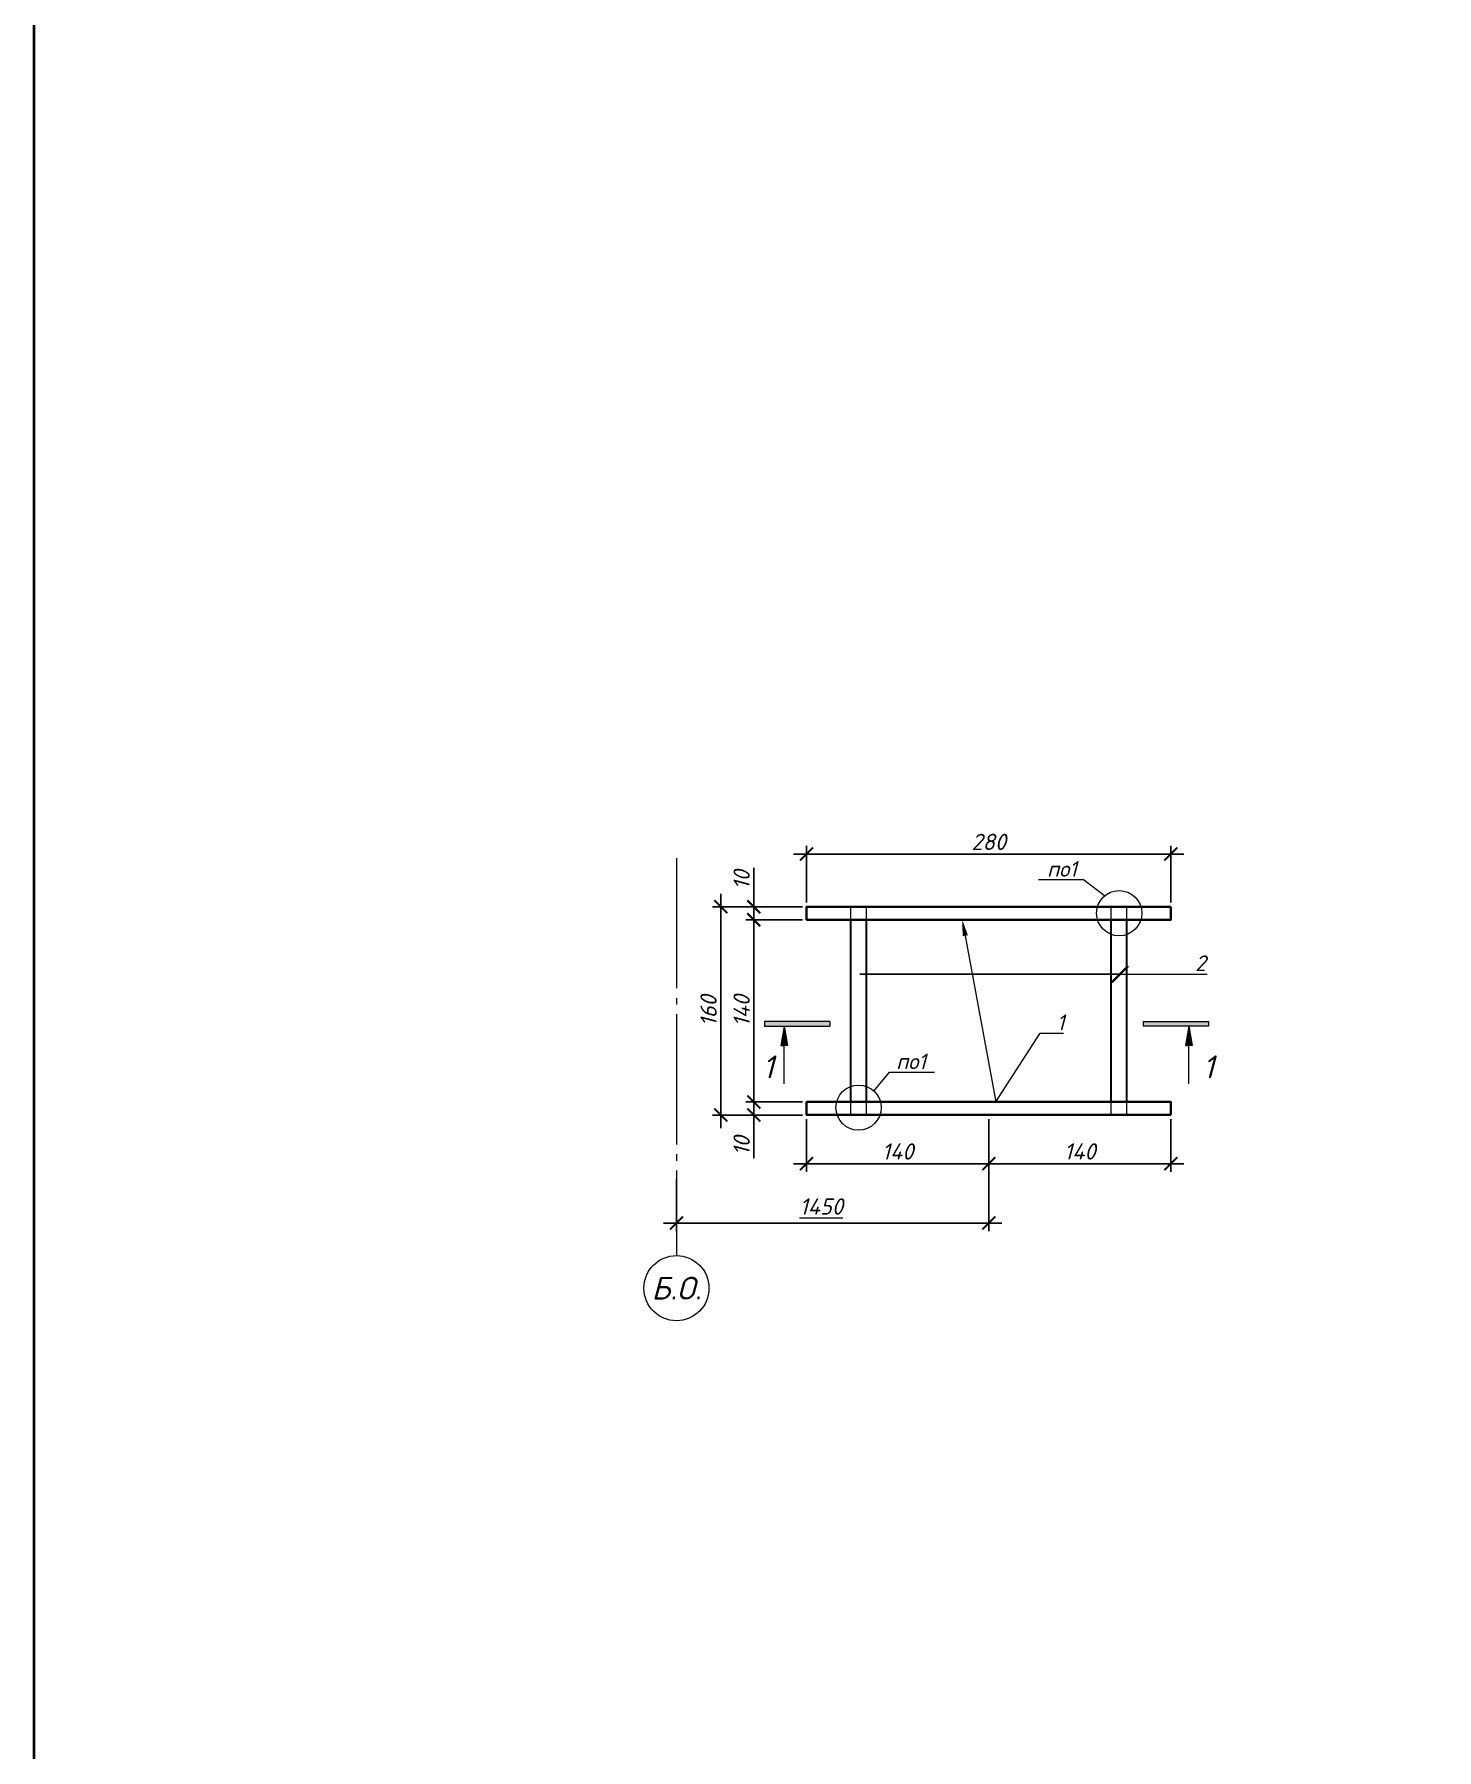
# Model space of a CAD drawing. Header units: millimetres. Extents: x -1807136 to 209800, y 0 to 410608.
# Drawn here: x 18513 to 19590, y 58075 to 59393 of the extents above; entities that cross this region are included whole.
import ezdxf
from ezdxf import colors
from ezdxf.entities.mleader import LeaderData, LeaderLine
from ezdxf.enums import TextEntityAlignment as Align
from ezdxf.math import Vec2, Vec3

# ---------------------------------------------------------------- set-up
doc = ezdxf.new("R2010")
doc.units = ezdxf.units.MM
doc.header["$PDMODE"] = 3
doc.linetypes.add('GOST2.303 5', pattern=[24, 20, -1.5, 1, -1.5])
doc.layers.get('0').update_dxf_attribs({"lineweight": 5})
doc.layers.get('Defpoints').update_dxf_attribs({"lineweight": 0})
for name, color, linetype, lineweight in [('!!!Металл разрез', 7, 'Continuous', 35), ('#Dimensions', 7, 'Continuous', 9), ('#Арматура', 152, 'Continuous', 30), ('#Оси', 7, 'Continuous', 9), ('k_ Размеры', 7, 'Continuous', 15)]:
    doc.layers.add(name, color=color, linetype=linetype, lineweight=lineweight)
doc.styles.add('GOST 2.304', font='isocpeui.ttf')
doc.styles.add('STEP PR', font='isocpeui.ttf')
doc.dimstyles.new('SPDS', dxfattribs={"dimscale": 10, "dimtxt": 2.5, "dimasz": 2, "dimexe": 1.25, "dimexo": 0.625, "dimtad": 1, "dimdec": 0, "dimrnd": 0.001, "dimtxsty": 'STEP PR', "dimblk": 'ARCHTICK', "dimcen": 2.5, "dimdle": 2, "dimclrd": 256, "dimclre": 256, "dimclrt": 7, "dimadec": 0, "dimazin": 2, "dimtfac": 0.75, "dimtdec": 0, "dimtmove": 1, "dimatfit": 3, "dimfxl": 1, "dimtolj": 1, "dimarcsym": 1})

# ---------------------------------------------------------------- blocks, each defined once
blk = doc.blocks.new('_ArchTick')
at = {"color": 0, "linetype": 'ByBlock', "const_width": 0.15}
blk.add_lwpolyline([(-0.5, -0.5), (0.5, 0.5)], dxfattribs=at)
blk = doc.blocks.new('*D150')
at = {"layer": '#Dimensions', "lineweight": -2, "transparency": 16777216}
for p, q in [((19065.4, 58552.7), (19065.4, 58582.7)), ((19102.9, 58572.7), (19059.2, 58572.7)), ((19102.9, 58562.7), (19059.2, 58562.7)), ((19065.4, 58529.5), (19065.4, 58562.7))]:
    blk.add_line(p, q, dxfattribs=at)
at = {"layer": 'Defpoints', "color": 0, "transparency": 16777216}
for p in [(19065.4, 58572.7), (19106, 58572.7), (19106, 58562.7)]:
    blk.add_point(p, dxfattribs=at)
at = {"layer": '#Dimensions', "lineweight": -2, "transparency": 16777216, "xscale": 10, "yscale": 10, "zscale": 10}
for p, rotation in [((19065.4, 58572.7), 90), ((19065.4, 58562.7), 270)]:
    blk.add_blockref('_ArchTick', p, dxfattribs=dict(at, rotation=rotation))
at = {"layer": '#Dimensions', "color": 7, "transparency": 16777216, "insert": (19056.1, 58539), "char_height": 12.5, "attachment_point": 5, "rotation": 90, "style": 'STEP PR'}
blk.add_mtext('\\A1;10', dxfattribs=at)
blk = doc.blocks.new('*D151')
at = {"layer": '#Dimensions', "lineweight": -2, "transparency": 16777216}
for p, q in [((19102.9, 58712.7), (19059.2, 58712.7)), ((19065.4, 58562.7), (19065.4, 58722.7)), ((19102.9, 58572.7), (19059.2, 58572.7))]:
    blk.add_line(p, q, dxfattribs=at)
at = {"layer": 'Defpoints', "color": 0, "transparency": 16777216}
for p in [(19065.4, 58712.7), (19106, 58712.7), (19106, 58572.7)]:
    blk.add_point(p, dxfattribs=at)
at = {"layer": '#Dimensions', "lineweight": -2, "transparency": 16777216, "xscale": 10, "yscale": 10, "zscale": 10}
for p, rotation in [((19065.4, 58712.7), 90), ((19065.4, 58572.7), 270)]:
    blk.add_blockref('_ArchTick', p, dxfattribs=dict(at, rotation=rotation))
at = {"layer": '#Dimensions', "color": 7, "transparency": 16777216, "insert": (19056.1, 58642.7), "char_height": 12.5, "attachment_point": 5, "rotation": 90, "style": 'STEP PR'}
blk.add_mtext('\\A1;140', dxfattribs=at)
blk = doc.blocks.new('*D152')
at = {"layer": '#Dimensions', "lineweight": -2, "transparency": 16777216}
for p, q in [((19065.4, 58752.7), (19065.4, 58722.7)), ((19065.4, 58702.7), (19065.4, 58732.7)), ((19102.9, 58722.7), (19059.2, 58722.7)), ((19102.9, 58712.7), (19059.2, 58712.7))]:
    blk.add_line(p, q, dxfattribs=at)
at = {"layer": 'Defpoints', "color": 0, "transparency": 16777216}
for p in [(19065.4, 58722.7), (19106, 58722.7), (19106, 58712.7)]:
    blk.add_point(p, dxfattribs=at)
at = {"layer": '#Dimensions', "lineweight": -2, "transparency": 16777216, "xscale": 10, "yscale": 10, "zscale": 10}
for p, rotation in [((19065.4, 58722.7), 90), ((19065.4, 58712.7), 270)]:
    blk.add_blockref('_ArchTick', p, dxfattribs=dict(at, rotation=rotation))
at = {"layer": '#Dimensions', "color": 7, "transparency": 16777216, "insert": (19056.1, 58743.3), "char_height": 12.5, "attachment_point": 5, "rotation": 90, "style": 'STEP PR'}
blk.add_mtext('\\A1;10', dxfattribs=at)
blk = doc.blocks.new('*U156')
at = {"ltscale": 100}
h = blk.add_hatch(color=256, dxfattribs=at)
h.dxf.hatch_style = 1
h.paths.add_polyline_path([(665, 770), (665, 700), (1665, 700), (1665, 770)])
h = blk.add_hatch(color=256, dxfattribs=at)
h.dxf.hatch_style = 1
h.paths.add_polyline_path([(1415, 400), (1365, 400), (1315, 400), (1365, 700)])
at = {"linetype": 'Continuous', "ltscale": 100}
for p, q in [((665, 770), (1665, 770)), ((1665, 700), (665, 700)), ((1365, 700), (1315, 400)), ((1365, 700), (1415, 400)), ((1665, 770), (1665, 700)), ((1315, 400), (1365, 400)), ((1415, 400), (1365, 400))]:
    blk.add_line(p, q, dxfattribs=at)
blk.add_lwpolyline([(665, 770), (665, 700)], dxfattribs=at)
at = {"linetype": 'Continuous', "ltscale": 100, "extrusion": (1, 1e-16, 0), "elevation": 1365}
blk.add_lwpolyline([(-190, 0), (400, 0)], dxfattribs=at)
at = {"ltscale": 100, "style": 'STEP PR'}
blk.add_attdef('Nh', text='', height=350, dxfattribs=at).set_placement((1799, -102), align=Align.RIGHT)
blk = doc.blocks.new('*U157')
at = {"ltscale": 100}
h = blk.add_hatch(color=256, dxfattribs=at)
h.dxf.hatch_style = 1
h.paths.add_polyline_path([(-335, 770), (-335, 700), (665, 700), (665, 770)])
h = blk.add_hatch(color=256, dxfattribs=at)
h.dxf.hatch_style = 1
h.paths.add_polyline_path([(-85, 400), (-35, 400), (15, 400), (-35, 700)])
at = {"linetype": 'Continuous', "ltscale": 100}
for p, q in [((-335, 770), (-335, 700)), ((665, 770), (-335, 770)), ((-335, 700), (665, 700)), ((-35, 700), (-85, 400)), ((-35, 700), (15, 400)), ((-85, 400), (-35, 400)), ((15, 400), (-35, 400))]:
    blk.add_line(p, q, dxfattribs=at)
blk.add_lwpolyline([(665, 770), (665, 700)], dxfattribs=at)
at = {"linetype": 'Continuous', "ltscale": 100, "extrusion": (-1, 1e-16, 0), "elevation": 35}
blk.add_lwpolyline([(190, 0), (-400, 0)], dxfattribs=at)
at = {"ltscale": 100, "style": 'STEP PR'}
blk.add_attdef('Nh', text='', height=350, dxfattribs=at).set_placement((-192, -102), align=Align.RIGHT)
blk = doc.blocks.new('*D158')
at = {"layer": '#Dimensions', "lineweight": -2, "transparency": 16777216}
for p, q in [((19106, 58559.6), (19106, 58519.1)), ((19246, 58559.6), (19246, 58519.1)), ((19096, 58525.3), (19256, 58525.3))]:
    blk.add_line(p, q, dxfattribs=at)
at = {"layer": 'Defpoints', "color": 0, "transparency": 16777216}
for p in [(19106, 58562.7), (19246, 58562.7), (19246, 58525.3)]:
    blk.add_point(p, dxfattribs=at)
at = {"layer": '#Dimensions', "lineweight": -2, "transparency": 16777216, "xscale": 10, "yscale": 10, "zscale": 10, "rotation": 180}
blk.add_blockref('_ArchTick', (19106, 58525.3), dxfattribs=at)
at = {"layer": '#Dimensions', "lineweight": -2, "transparency": 16777216, "xscale": 10, "yscale": 10, "zscale": 10}
blk.add_blockref('_ArchTick', (19246, 58525.3), dxfattribs=at)
at = {"layer": '#Dimensions', "color": 7, "transparency": 16777216, "insert": (19176, 58534.7), "char_height": 12.5, "attachment_point": 5, "style": 'STEP PR'}
blk.add_mtext('\\A1;140', dxfattribs=at)
blk = doc.blocks.new('*D159')
at = {"layer": '#Dimensions', "lineweight": -2, "transparency": 16777216}
for p, q in [((19040.1, 58732.7), (19040.1, 58552.7)), ((19102.9, 58722.7), (19033.8, 58722.7)), ((19102.9, 58562.7), (19033.8, 58562.7))]:
    blk.add_line(p, q, dxfattribs=at)
at = {"layer": 'Defpoints', "color": 0, "transparency": 16777216}
for p in [(19106, 58722.7), (19040.1, 58562.7), (19106, 58562.7)]:
    blk.add_point(p, dxfattribs=at)
at = {"layer": '#Dimensions', "lineweight": -2, "transparency": 16777216, "xscale": 10, "yscale": 10, "zscale": 10}
for p, rotation in [((19040.1, 58722.7), 90), ((19040.1, 58562.7), 270)]:
    blk.add_blockref('_ArchTick', p, dxfattribs=dict(at, rotation=rotation))
at = {"layer": '#Dimensions', "color": 7, "transparency": 16777216, "insert": (19030.7, 58642.7), "char_height": 12.5, "attachment_point": 5, "rotation": 90, "style": 'STEP PR'}
blk.add_mtext('\\A1;160', dxfattribs=at)
blk = doc.blocks.new('*D168')
at = {"layer": '#Dimensions', "lineweight": -2, "transparency": 16777216}
for p, q in [((19246, 58559.6), (19246, 58519.1)), ((19386, 58559.6), (19386, 58519.1)), ((19236, 58525.3), (19396, 58525.3))]:
    blk.add_line(p, q, dxfattribs=at)
at = {"layer": 'Defpoints', "color": 0, "transparency": 16777216}
for p in [(19246, 58562.7), (19386, 58562.7), (19386, 58525.3)]:
    blk.add_point(p, dxfattribs=at)
at = {"layer": '#Dimensions', "lineweight": -2, "transparency": 16777216, "xscale": 10, "yscale": 10, "zscale": 10, "rotation": 180}
blk.add_blockref('_ArchTick', (19246, 58525.3), dxfattribs=at)
at = {"layer": '#Dimensions', "lineweight": -2, "transparency": 16777216, "xscale": 10, "yscale": 10, "zscale": 10}
blk.add_blockref('_ArchTick', (19386, 58525.3), dxfattribs=at)
at = {"layer": '#Dimensions', "color": 7, "transparency": 16777216, "insert": (19316, 58534.7), "char_height": 12.5, "attachment_point": 5, "style": 'STEP PR'}
blk.add_mtext('\\A1;140', dxfattribs=at)
blk = doc.blocks.new('*D169')
at = {"layer": '#Dimensions', "lineweight": -2, "transparency": 16777216}
for p, q in [((19246, 58559.6), (19246, 58473.4)), ((19006, 58513.6), (19006, 58473.4)), ((18996, 58479.7), (19256, 58479.7))]:
    blk.add_line(p, q, dxfattribs=at)
at = {"layer": 'Defpoints', "color": 0, "transparency": 16777216}
for p in [(19246, 58562.7), (19006, 58516.8), (19246, 58479.7)]:
    blk.add_point(p, dxfattribs=at)
at = {"layer": '#Dimensions', "lineweight": -2, "transparency": 16777216, "xscale": 10, "yscale": 10, "zscale": 10, "rotation": 180}
blk.add_blockref('_ArchTick', (19006, 58479.7), dxfattribs=at)
at = {"layer": '#Dimensions', "lineweight": -2, "transparency": 16777216, "xscale": 10, "yscale": 10, "zscale": 10}
blk.add_blockref('_ArchTick', (19246, 58479.7), dxfattribs=at)
at = {"layer": '#Dimensions', "color": 7, "transparency": 16777216, "insert": (19117.3, 58492.4), "char_height": 12.5, "attachment_point": 5, "style": 'STEP PR'}
blk.add_mtext('\\A1;\\L1450', dxfattribs=at)
blk = doc.blocks.new('_None')
blk = doc.blocks.new('*D180')
at = {"layer": '#Dimensions', "lineweight": -2, "transparency": 16777216}
for p, q in [((19106, 58725.9), (19106, 58769.4)), ((19386, 58725.9), (19386, 58769.4)), ((19096, 58763.2), (19396, 58763.2))]:
    blk.add_line(p, q, dxfattribs=at)
at = {"layer": 'Defpoints', "color": 0, "transparency": 16777216}
for p in [(19386, 58763.2), (19106, 58722.7), (19386, 58722.7)]:
    blk.add_point(p, dxfattribs=at)
at = {"layer": '#Dimensions', "lineweight": -2, "transparency": 16777216, "xscale": 10, "yscale": 10, "zscale": 10, "rotation": 180}
blk.add_blockref('_ArchTick', (19106, 58763.2), dxfattribs=at)
at = {"layer": '#Dimensions', "lineweight": -2, "transparency": 16777216, "xscale": 10, "yscale": 10, "zscale": 10}
blk.add_blockref('_ArchTick', (19386, 58763.2), dxfattribs=at)
at = {"layer": '#Dimensions', "color": 7, "transparency": 16777216, "insert": (19246, 58772.5), "char_height": 12.5, "attachment_point": 5, "style": 'STEP PR'}
blk.add_mtext('\\A1;280', dxfattribs=at)

msp = doc.modelspace()

# ---------------------------------------------------------------- linework, layer by layer
at = {"layer": '!!!Металл разрез'}
for points in [[(19386.04644, 58722.74821), (19386.04644, 58712.74821), (19106.04644, 58712.74821), (19106.04644, 58722.74821)], [(19386.04644, 58562.74821), (19386.04644, 58572.74821), (19106.04644, 58572.74821), (19106.04644, 58562.74821)]]:
    msp.add_lwpolyline(points, close=True, dxfattribs=at)
at = {"layer": '#Арматура'}
for points in [[(19140.04644, 58572.74821), (19140.04644, 58712.74821)], [(19152.04644, 58572.74821), (19152.04644, 58712.74821)], [(19340.04644, 58572.74821), (19340.04644, 58712.74821)], [(19352.04644, 58572.74821), (19352.04644, 58712.74821)]]:
    msp.add_lwpolyline(points, dxfattribs=at)
at = {"layer": '#Оси', "linetype": 'GOST2.303 5', "ltscale": 5}
msp.add_lwpolyline([(19005.99197, 58760.04301), (19005.99197, 58479.67429), (19005.99197, 58454.67429)], dxfattribs=at)
at = {"layer": '#Оси', "linetype": 'Continuous', "ltscale": 100}
msp.add_circle((19005.99197, 58429.67429), 25, dxfattribs=at)
at = {"color": 3, "lineweight": 40}
msp.add_lwpolyline([(18512.50479, 65759.17017), (40931.33635, 65759.17017), (40931.33635, 56757.24038), (18512.50479, 56757.24038)], close=True, dxfattribs=at)
for points in [[(19140.04644, 58712.74821), (19140.04644, 58722.74821)], [(19152.04644, 58712.74821), (19152.04644, 58722.74821)], [(19340.04644, 58712.74821), (19340.04644, 58722.74821)], [(19352.04644, 58712.74821), (19352.04644, 58722.74821)], [(19140.04644, 58562.74821), (19140.04644, 58572.74821)], [(19152.04644, 58562.74821), (19152.04644, 58572.74821)], [(19340.04644, 58562.74821), (19340.04644, 58572.74821)], [(19352.04644, 58562.74821), (19352.04644, 58572.74821)]]:
    msp.add_lwpolyline(points)
at = {"layer": 'k_ Размеры'}
for centre in [(19346.24263, 58717.74821), (19145.92667, 58568.35292)]:
    msp.add_circle(centre, 17.38977, dxfattribs=at)

# ---------------------------------------------------------------- block references
at = {"xscale": 0.05, "yscale": 0.05, "zscale": 0.05}
msp.add_blockref('*U157', (19090.51135, 58596.05388), dxfattribs=at).add_auto_attribs({'Nh': '1'})
ref = msp.add_blockref('*U156', (19331.51944, 58596.05388), dxfattribs=dict(xscale=0.05, yscale=0.05, zscale=0.05))
ref.add_attrib('Nh', '1', dxfattribs={"ltscale": 100, "height": 17.5, "style": 'STEP PR'}).set_placement((19419.26674, 58590.96217), align=Align.RIGHT)

# ---------------------------------------------------------------- texts
at = {"layer": '#Оси', "linetype": 'Continuous', "ltscale": 100, "style": 'GOST 2.304'}
msp.add_text('Б.О.', height=17.5, dxfattribs=at).set_placement((19005.99197, 58429.67429), align=Align.MIDDLE_CENTER)

# ---------------------------------------------------------------- dimensions: what is measured, and where the dimension line sits
at = {"layer": '#Dimensions'}
for base, p1, p2, picture, middle in [((19386.04644, 58763.17306), (19106.04644, 58722.74821), (19386.04644, 58722.74821), '*D180', (19246.04644, 58772.54806)), ((19246.04644, 58525.32751), (19106.04644, 58562.74821), (19246.04644, 58562.74821), '*D158', (19176.04644, 58534.70251)), ((19386.04644, 58525.32751), (19246.04644, 58562.74821), (19386.04644, 58562.74821), '*D168', (19316.04644, 58534.70251))]:
    dim = msp.add_linear_dim(base=base, p1=p1, p2=p2, dimstyle='SPDS', override={"dimscale": 5}, dxfattribs=at)
    dim.commit()
    dim.dimension.update_dxf_attribs({"geometry": picture, "text_midpoint": middle})
for base, p1, p2, picture, middle in [((19065.44446, 58722.74821), (19106.04644, 58712.74821), (19106.04644, 58722.74821), '*D152', (19062.36563, 58743.32951)), ((19065.44446, 58572.74821), (19106.04644, 58562.74821), (19106.04644, 58572.74821), '*D150', (19065.44446, 58538.96524))]:
    dim = msp.add_linear_dim(base=base, p1=p1, p2=p2, angle=270, dimstyle='SPDS', override={"dimscale": 5}, dxfattribs=at)
    dim.commit()
    dim.dimension.update_dxf_attribs({"geometry": picture, "text_midpoint": middle, "dimtype": 160})
for base, p1, p2, angle, picture, middle in [((19040.0853, 58562.74821), (19106.04644, 58722.74821), (19106.04644, 58562.74821), 90, '*D159', (19030.7103, 58642.74821)), ((19065.44446, 58712.74821), (19106.04644, 58572.74821), (19106.04644, 58712.74821), 270, '*D151', (19056.06946, 58642.74821))]:
    dim = msp.add_linear_dim(base=base, p1=p1, p2=p2, angle=angle, dimstyle='SPDS', override={"dimscale": 5}, dxfattribs=at)
    dim.commit()
    dim.dimension.update_dxf_attribs({"geometry": picture, "text_midpoint": middle})
dim = msp.add_linear_dim(base=(19246.04644, 58479.67429), p1=(19005.99197, 58516.75062), p2=(19246.04644, 58562.74821), text='%%U1450', dimstyle='SPDS', override={"dimscale": 5}, dxfattribs=at)
dim.commit()
dim.dimension.update_dxf_attribs({"geometry": '*D169', "text_midpoint": (19117.27178, 58481.80207), "dimtype": 160})

# ---------------------------------------------------------------- leaders
at = {"layer": 'k_ Размеры'}
ml = msp.add_multileader_mtext('Standard', dxfattribs=at)
ml.set_content('\\A1;по1', color=256, style='STEP PR')
ml.set_leader_properties(color=256, linetype='ByLayer', lineweight=-1)
ml.set_arrow_properties(name='NONE')
ml.build(insert=Vec2(0, 0))
ml.multileader.update_dxf_attribs({"text_left_attachment_type": 6, "text_right_attachment_type": 6, "dogleg_length": 0, "arrow_head_size": 12, "scale": 0.05})
ctx = ml.context
ctx.base_point, ctx.scale, ctx.char_height, ctx.arrow_head_size, ctx.landing_gap_size, ctx.plane_origin = Vec3(19284.50877, 58743.38945), 0.05, 12, 12, 5, Vec3(24964.63841, 45892.19106)
ctx.left_attachment, ctx.right_attachment, ctx.text_align_type = 6, 6, 2
notes = []
notes.append((ctx, [(1, (1, 1, 0), (19318.77241, 58743.38945), (-1, 0), 0, [(0, [(19335.02614, 58731.03709)], 0, [])])]))
ctx.mtext.insert, ctx.mtext.rotation, ctx.mtext.alignment, ctx.mtext.flow_direction = Vec3(19313.77241, 58757.78945), 6.2831853072, 3, 5
ml = msp.add_multileader_mtext('Standard', dxfattribs=at)
ml.set_content('\\A1; 1', color=256, style='STEP PR')
ml.set_leader_properties(color=256, linetype='ByLayer', lineweight=-1)
ml.build(insert=Vec2(0, 0))
ml.multileader.update_dxf_attribs({"text_left_attachment_type": 6, "text_right_attachment_type": 6, "dogleg_length": 0, "arrow_head_size": 12.5, "scale": 0.05})
ctx = ml.context
ctx.base_point, ctx.scale, ctx.char_height, ctx.arrow_head_size, ctx.landing_gap_size, ctx.plane_origin = Vec3(19285.62754, 58625.5461), 0.05, 12, 12.5, 5, Vec3(27242.65113, 50961.71358)
ctx.left_attachment, ctx.right_attachment = 6, 6
notes.append((ctx, [(0, (1, 1, 0), (19285.62754, 58625.5461), (1, 0), 0, [(2, [(19225.67289, 58712.74821), (19251.49387, 58572.74821)], 0, [])])]))
ctx.mtext.insert, ctx.mtext.rotation, ctx.mtext.flow_direction = Vec3(19290.62754, 58639.9461), 6.2831853072, 5
ml = msp.add_multileader_mtext('Standard', dxfattribs=at)
ml.set_content('\\A1;2', color=256, style='STEP PR')
ml.set_leader_properties(color=256, linetype='ByLayer', lineweight=-1)
ml.set_arrow_properties(name='ARCHTICK')
ml.build(insert=Vec2(0, 0))
ml.multileader.update_dxf_attribs({"text_left_attachment_type": 6, "text_right_attachment_type": 6, "dogleg_length": 0, "arrow_head_size": 12.5, "scale": 0.05})
ctx = ml.context
ctx.base_point, ctx.scale, ctx.char_height, ctx.arrow_head_size, ctx.landing_gap_size, ctx.plane_origin = Vec3(19399.61785, 58670.9146), 0.05, 12, 12.5, 5, Vec3(25969.701, 49260.67268)
ctx.left_attachment, ctx.right_attachment = 6, 6
notes.append((ctx, [(0, (1, 1, 0), (19399.61785, 58670.9146), (1, 0), 0, [(2, [(19346.88181, 58670.9146), (19146.88181, 58670.9146)], 0, [])])]))
ctx.mtext.insert, ctx.mtext.rotation, ctx.mtext.flow_direction = Vec3(19404.61785, 58685.3146), 6.2831853072, 5
ml = msp.add_multileader_mtext('Standard', dxfattribs=at)
ml.set_content('\\A1;по1', color=256, style='STEP PR')
ml.set_leader_properties(color=256, linetype='ByLayer', lineweight=-1)
ml.set_arrow_properties(name='NONE')
ml.build(insert=Vec2(0, 0))
ml.multileader.update_dxf_attribs({"text_left_attachment_type": 6, "text_right_attachment_type": 6, "dogleg_length": 0, "arrow_head_size": 12, "scale": 0.05})
ctx = ml.context
ctx.base_point, ctx.scale, ctx.char_height, ctx.arrow_head_size, ctx.landing_gap_size, ctx.plane_origin = Vec3(19169.85829, 58595.54357), 0.05, 12, 12, 5, Vec3(24764.32245, 45742.79577)
ctx.left_attachment, ctx.right_attachment = 6, 6
notes.append((ctx, [(0, (1, 1, 0), (19169.85829, 58595.54357), (1, 0), 0, [(0, [(19157.79854, 58581.05971)], 0, [])])]))
ctx.mtext.insert, ctx.mtext.rotation, ctx.mtext.flow_direction = Vec3(19174.85829, 58609.94357), 6.2831853072, 5
for ctx, leaders in notes:
    for number, flags, end, landing, length, lines in leaders:
        leader = LeaderData()
        leader.index, (leader.has_last_leader_line, leader.has_dogleg_vector, leader.attachment_direction) = number, flags
        leader.last_leader_point, leader.dogleg_vector, leader.dogleg_length = Vec3(end), Vec3(landing), length
        for number, points, colour, breaks in lines:
            line = LeaderLine()
            line.index, line.vertices, line.color, line.breaks = number, Vec3.list(points), colors.encode_raw_color(colour), breaks
            leader.lines.append(line)
        ctx.leaders.append(leader)

doc.saveas('drawing.dxf')
